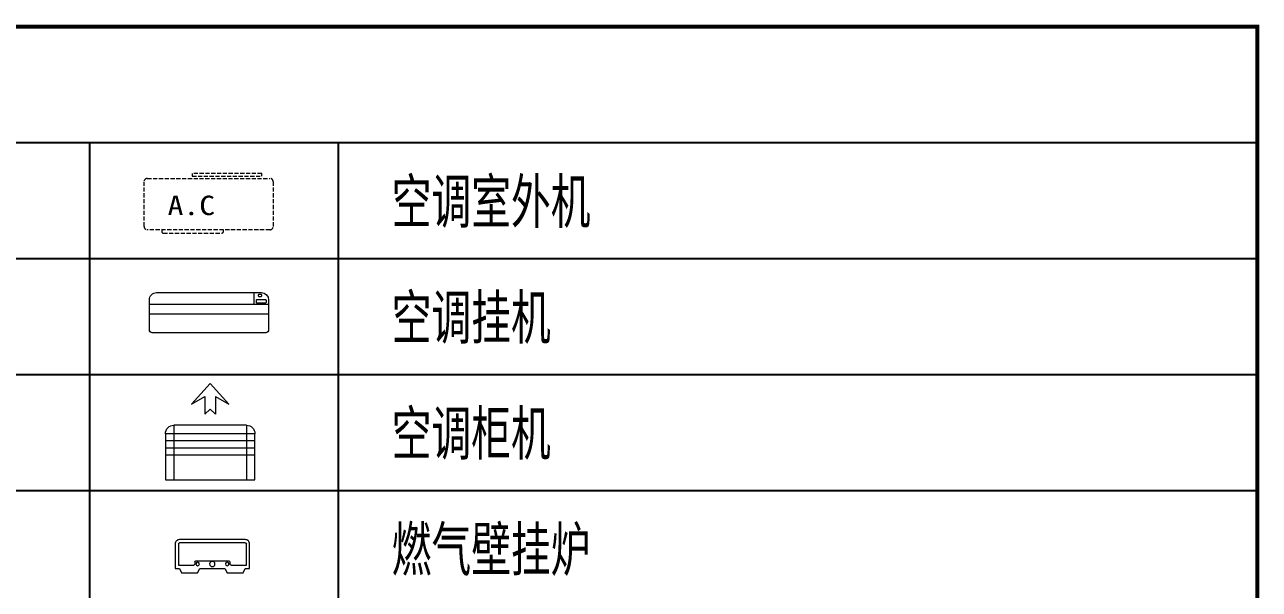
# Model space of a CAD drawing. Extents: x -518115 to 790560, y -210384 to 1628073.
# Drawn here: x 415161 to 422613, y 184110 to 187519 of the extents above; entities that cross this region are included whole.
import ezdxf

# ---------------------------------------------------------------- set-up
doc = ezdxf.new("R2010")
doc.units = 0
doc.header["$LTSCALE"] = 1000
doc.header["$MEASUREMENT"] = 0
doc.linetypes.add('DASH', pattern=[0.35, 0.25, -0.1])
doc.layers.add('C-Sheet-图框', color=101, linetype='Continuous')
doc.layers.add('PUB_TEXT', color=4, linetype='Continuous')
doc.layers.add('平面-空调预留孔', color=173, linetype='Continuous', lineweight=15)
doc.styles.add('房间名称', font='TSSDENG', dxfattribs={"width": 0.8, "bigfont": 'HZTXT'})
doc.styles.add('黑体', font='')
doc.styles.get('黑体').set_extended_font_data('SimHei')

# ---------------------------------------------------------------- blocks, each defined once
blk = doc.blocks.new('FRSDFDGDGDRGDR')
at = {"layer": '平面-空调预留孔'}
for p, q in [((699618.9, 775447.8), (699746.3, 775447.8)), ((699746.3, 775447.8), (699746.3, 775355.4)), ((699612.3, 775044), (699612.3, 775441.2)), ((699719.9, 775342.2), (699719.9, 775143)), ((699726.5, 775348.8), (699739.7, 775348.8)), ((699726.5, 775136.4), (699739.7, 775136.4)), ((699746.3, 775129.8), (699746.3, 775037.4)), ((699746.3, 775037.4), (699618.9, 775037.4))]:
    blk.add_line(p, q, dxfattribs=at)
blk.add_lwpolyline([(699766.1, 775166.7), (699792.5, 775153.5), (699792.5, 775057.2), (699766.1, 775044), (699766.1, 775017.6), (699618.9, 775017.6, -0.414214), (699592.5, 775044), (699592.5, 775441.2, -0.414214), (699618.9, 775467.6), (699766.1, 775467.6), (699766.1, 775441.2), (699792.5, 775428), (699792.5, 775331.6), (699766.1, 775318.4)], format="xyb", close=True, dxfattribs=at)
for centre, radius in [((699739.7, 775331.6), 10.6), ((699739.7, 775243.2), 15.8), ((699739.7, 775153.5), 10.6)]:
    blk.add_circle(centre, radius, dxfattribs=at)
for centre, start, end in [((699618.9, 775441.2), 90, 180), ((699726.5, 775342.2), 90, 180), ((699739.7, 775355.4), 270, 360), ((699726.5, 775143), 180, 270), ((699739.7, 775129.8), 0, 90), ((699618.9, 775044), 180, 270)]:
    blk.add_arc(centre, 6.6, start, end, dxfattribs=at)
blk = doc.blocks.new('dasdasf1sa2f31as32f')
for p, q in [((-116, 585.6), (43.3, 640.5)), ((82.7, 476.6), (43.3, 640.5)), ((-269.8, 524.3), (-427.7, 236.5)), ((-269.8, 524.3), (113.7, 314)), ((-22.8, 585.5), (-116, 585.6)), ((-22.8, 585.5), (-73.4, 493.2)), ((32.4, 555.1), (-18.1, 462.9)), ((82.7, 476.6), (32.4, 555.1)), ((-473.5, 259.7), (-339.5, 504)), ((114.7, 208.4), (-359.1, 468.2)), ((134.6, 245.5), (-338.8, 505.1)), ((-31.3, 504.4), (-73.4, 493.2)), ((-18.1, 462.9), (-31.3, 504.4)), ((72.3, 131.9), (-401.1, 391.6)), ((92.6, 168.8), (-380.9, 428.5)), ((113.7, 314), (-44.2, 26.2)), ((0, 0), (-473.5, 259.7)), ((134, 244.4), (0, 0))]:
    blk.add_line(p, q)
for centre, start, end in [((-294.5, 479.4), 61.25933, 151.25933), ((89, 269), 331.25933, 61.25933)]:
    blk.add_arc(centre, 51.3, start, end)
blk = doc.blocks.new('A$C001338C2')
for p, q in [((845, 303.6), (55, 303.6)), ((109.1, 214.8), (109.1, 303.6)), ((0, 248.6), (0, 22)), ((900, 22), (900, 248.6)), ((22, 0), (878, 0))]:
    blk.add_line(p, q)
at = {"lineweight": 5}
for p, q in [((900, 214.8), (0, 214.8)), ((900, 143.2), (0, 143.2))]:
    blk.add_line(p, q, dxfattribs=at)
for points in [[(73.1, 275), (56.8, 275, -0.414214), (51.3, 280.5), (51.3, 283.4, -0.414214), (56.8, 288.9), (73.1, 288.9, -0.414214), (78.6, 283.4), (78.6, 280.5, -0.414214)], [(89.2, 226.4), (22.2, 226.4, -0.414214), (16.7, 231.9), (16.7, 243.1, -0.414214), (22.2, 248.6), (89.2, 248.6, -0.414214), (94.7, 243.1), (94.7, 231.9, -0.414214)]]:
    blk.add_lwpolyline(points, format="xyb", close=True)
for centre, radius, start, end in [((55, 248.6), 55, 90, 180), ((845, 248.6), 55, 360, 90), ((22, 22), 22, 180, 270), ((878, 22), 22, 270, 360)]:
    blk.add_arc(centre, radius, start, end)
blk = doc.blocks.new('gsergvr')
at = {"layer": '平面-空调预留孔', "linetype": 'DASH', "ltscale": 0.1}
for p, q in [((34075.4, 17176.2), (34075.4, 17166.2)), ((34085.4, 17156.2), (34438.2, 17156.2)), ((34448.2, 17166.2), (34448.2, 17176.2))]:
    blk.add_line(p, q, dxfattribs=at)
blk.add_lwpolyline([(34679.3, 17515.3), (34259.5, 17515.3), (34259.5, 17500.2), (34679.3, 17500.2)], close=True, dxfattribs=at)
blk.add_lwpolyline([(34728.6, 17176.2), (33988.6, 17176.2, -0.414214), (33968.6, 17196.2), (33968.6, 17466.2, -0.414214), (33988.6, 17486.2), (34728.6, 17486.2, -0.414214), (34748.6, 17466.2), (34748.6, 17196.2, -0.414214)], format="xyb", close=True, dxfattribs=at)
for centre, start, end in [((34085.4, 17166.2), 180, 270), ((34438.2, 17166.2), 270, 0)]:
    blk.add_arc(centre, 10, start, end, dxfattribs=at)
at = {"layer": '平面-空调预留孔', "color": 251, "linetype": 'DASH', "ltscale": 0.1, "true_color": 0x636466, "style": '黑体', "width": 1.2}
blk.add_text('A.C', height=117.05, dxfattribs=at).set_placement((34110.9, 17264.8))

msp = doc.modelspace()

# ---------------------------------------------------------------- linework, layer by layer
at = {"layer": 'C-Sheet-图框', "color": 0}
for p, q in [((409114.1, 186806.8), (422601, 186806.8)), ((415552.7, 186806.8), (415552.7, 180506.8)), ((417052.7, 186806.8), (417052.7, 180506.8)), ((409114.1, 186106.8), (422601, 186106.8)), ((409114.1, 185406.8), (422601, 185406.8)), ((415552.7, 185406.8), (422601, 185406.8)), ((409114.1, 184706.8), (422601, 184706.8))]:
    msp.add_line(p, q, dxfattribs=at)
at = {"layer": 'C-Sheet-图框', "color": 0, "const_width": 24}
msp.add_lwpolyline([(409114.1, 180506.8), (409114.1, 187506.8), (422601, 187506.8), (422601, 180506.8), (409114.1, 180506.8)], dxfattribs=at)

# ---------------------------------------------------------------- block references
at = {"xscale": -1, "rotation": 90}
msp.add_blockref('FRSDFDGDGDRGDR', (1191536.5, 884002.3), dxfattribs=at)
at = {"layer": '平面-空调预留孔'}
msp.add_blockref('gsergvr', (381912.7, 169104.5), dxfattribs=at)
at = {"layer": '平面-空调预留孔', "xscale": -0.8000000000465646, "yscale": 0.8000000000465646, "zscale": 0.8000000000465646, "rotation": 359.9999997665698}
msp.add_blockref('A$C001338C2', (416633.5, 185658.6), dxfattribs=at)
at = {"layer": '平面-空调预留孔', "xscale": -1, "rotation": 331.259331260931}
msp.add_blockref('dasdasf1sa2f31as32f', (416010.6, 184770.6), dxfattribs=at)

# ---------------------------------------------------------------- texts
at = {"layer": 'PUB_TEXT', "style": '房间名称', "width": 0.8}
for s, p in [('空调室外机', (417376.2, 186291.5)), ('空调挂机', (417376.2, 185591.5)), ('空调柜机', (417376.2, 184891.5)), ('燃气壁挂炉', (417376.2, 184191.5))]:
    msp.add_text(s, height=300, dxfattribs=at).set_placement(p)

doc.saveas('drawing.dxf')
